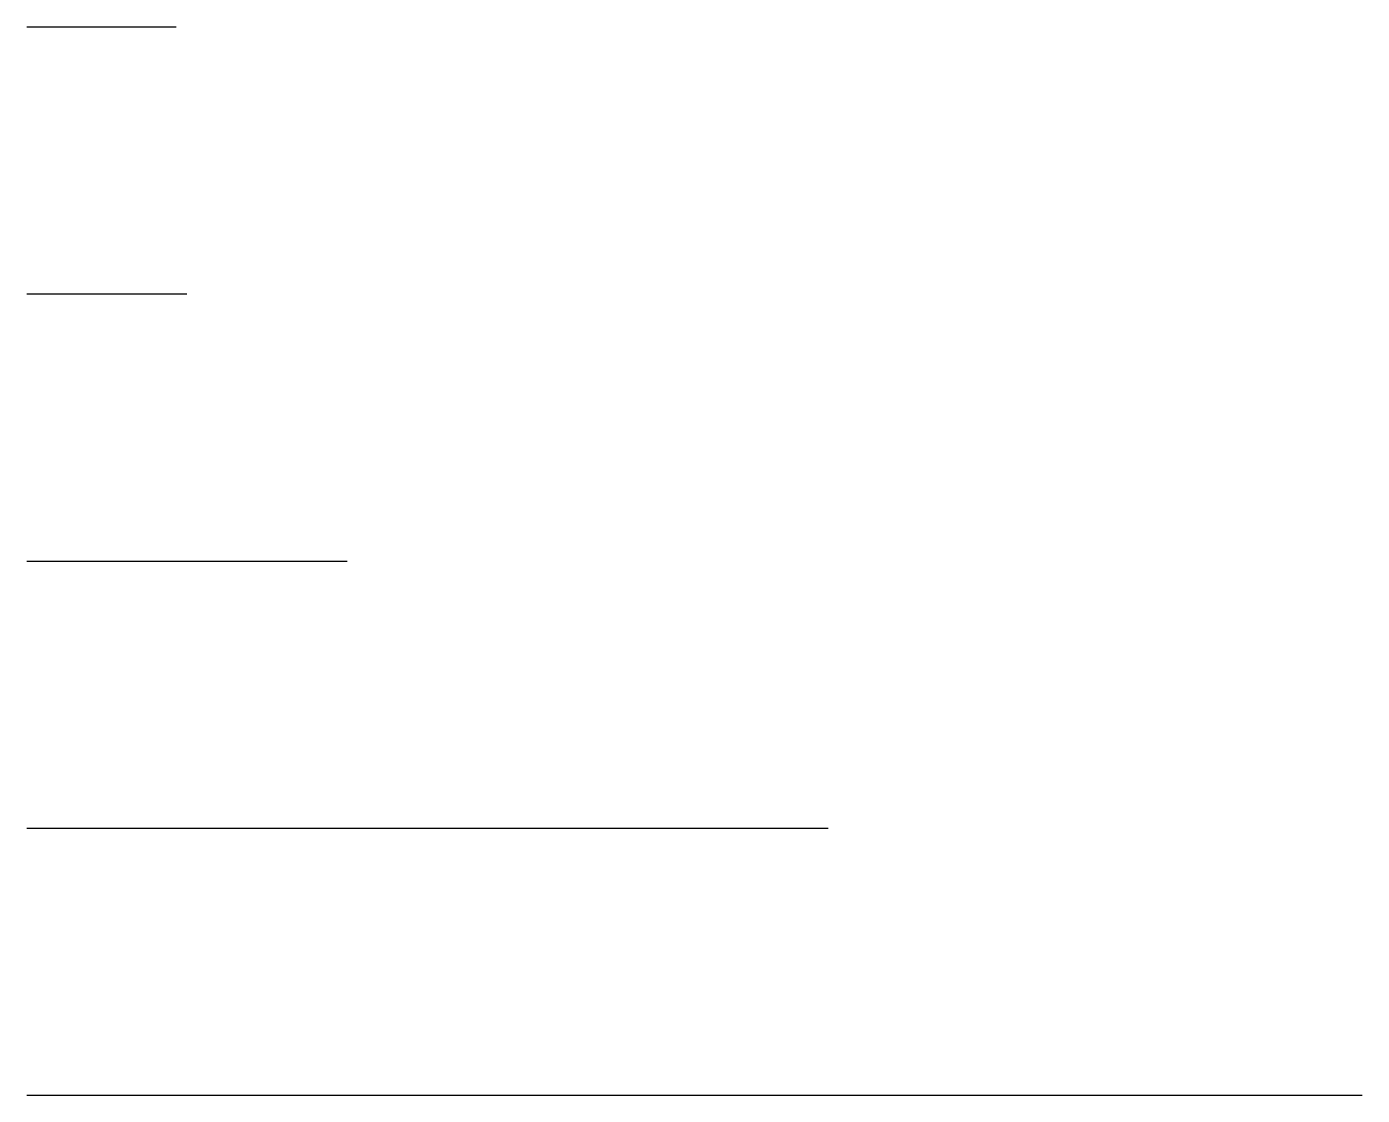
# Model space of a CAD drawing. Header units: millimetres. Extents: x 0 to 5, y 0 to 4.
import ezdxf

# ---------------------------------------------------------------- set-up
doc = ezdxf.new("R2010")
doc.units = ezdxf.units.MM
doc.layers.add('E-TRAY', color=1, linetype='Continuous')

msp = doc.modelspace()

# ---------------------------------------------------------------- linework, layer by layer
at = {"layer": 'E-TRAY'}
for p, q in [((0, 4), (0.56, 4)), ((0, 3), (0.6, 3)), ((0, 2), (1.2, 2)), ((0, 1), (3, 1)), ((0, 0), (5, 0))]:
    msp.add_line(p, q, dxfattribs=at)

doc.saveas('drawing.dxf')
